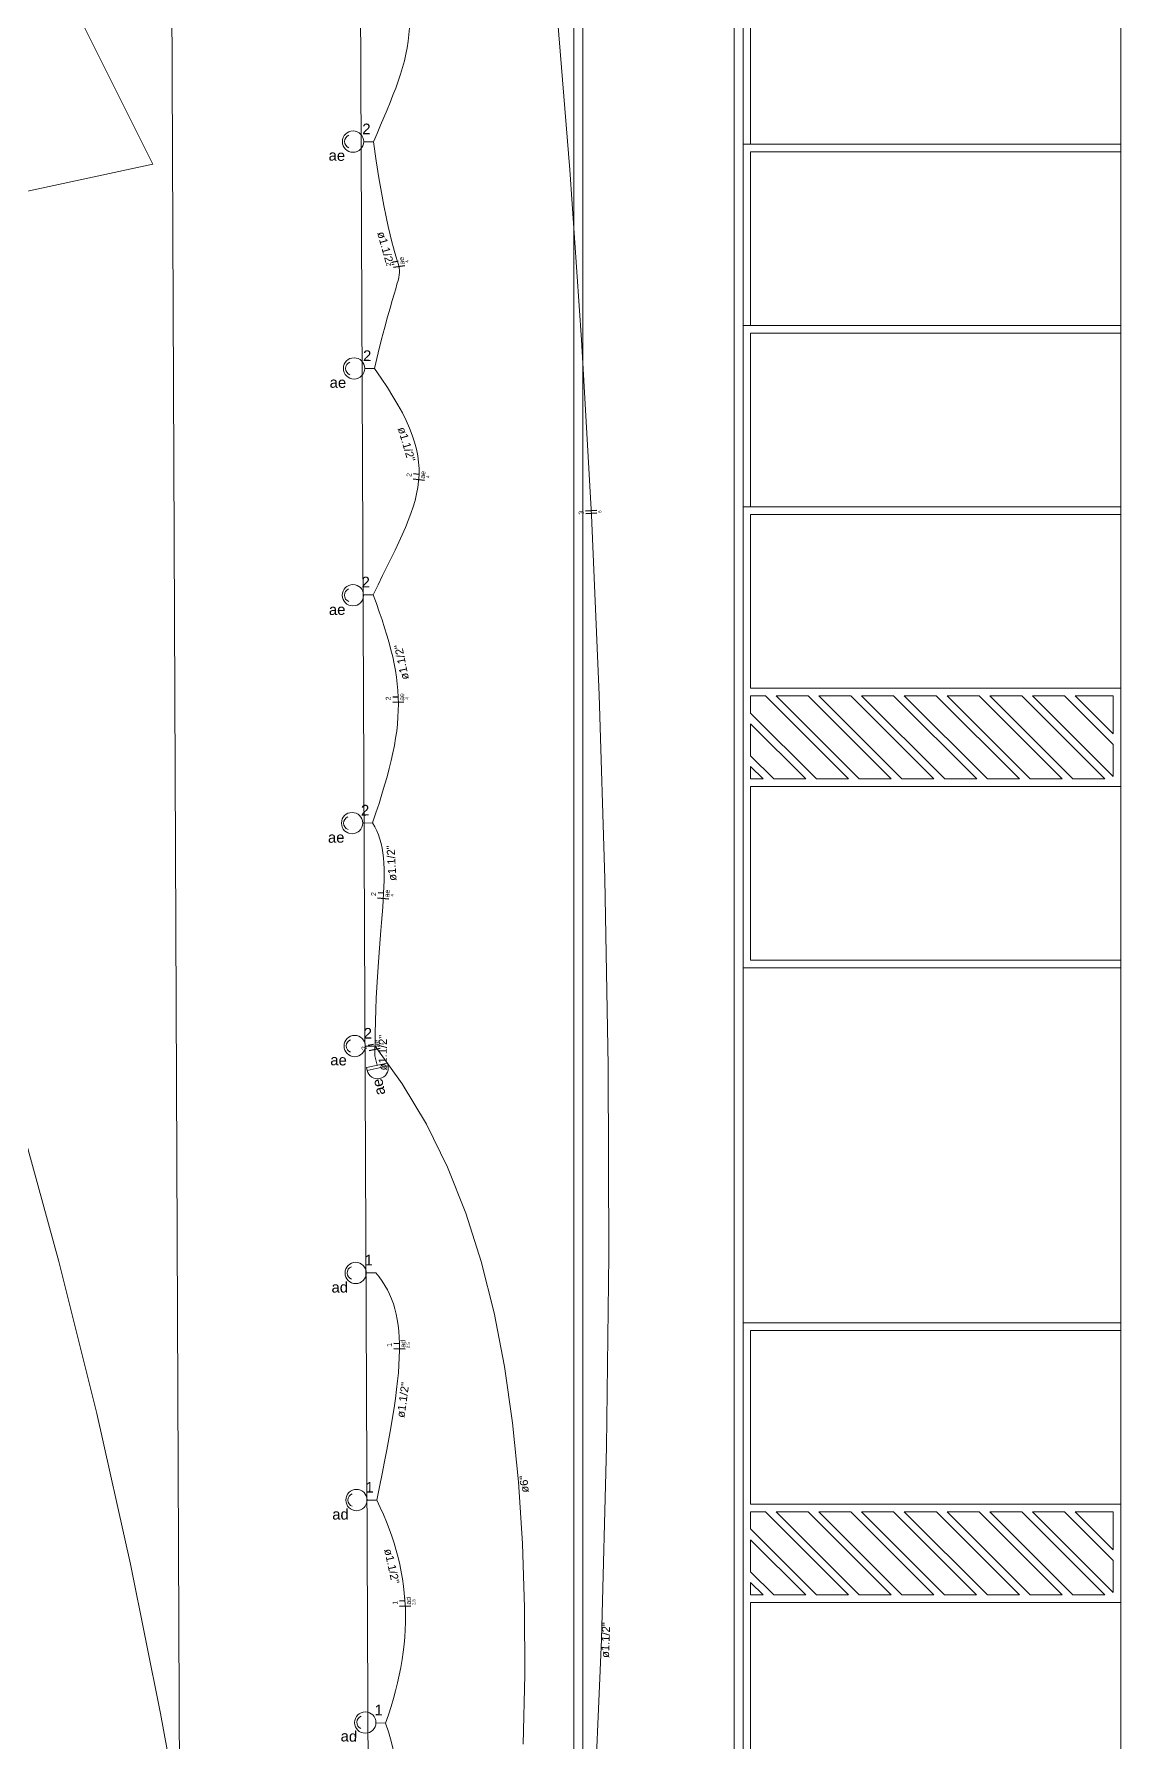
# Model space of a CAD drawing. Header units: millimetres. Extents: x -395 to 1008, y 9 to 692.
# Drawn here: x -28.65 to -14.26, y 60.7 to 83.32 of the extents above; entities that cross this region are included whole.
import ezdxf

# ---------------------------------------------------------------- set-up
doc = ezdxf.new("R2010")
doc.units = ezdxf.units.MM
doc.header["$LTSCALE"] = 0.1
doc.header["$MEASUREMENT"] = 0
for name, color, linetype, lineweight in [('.10 ultra fina', 240, 'Continuous', 5), ('.15', 150, 'Continuous', 15), ('.20', 130, 'Continuous', 5), ('.25', 70, 'Continuous', 5), ('.30', 50, 'Continuous', 5), ('.40 Interno parede', 27, 'Continuous', 5)]:
    doc.layers.add(name, color=color, linetype=linetype, lineweight=lineweight)
doc.styles.add('Arial', font='arial.ttf')

# ---------------------------------------------------------------- blocks, each defined once
blk = doc.blocks.new('eeetet')
at = {"layer": '.10 ultra fina', "color": 240, "lineweight": 5}
for p, q in [((673.817, 78.821), (673.817, 174.365)), ((673.937, 78.871), (673.937, 174.365)), ((678.937, 72.248), (678.938, 174.37)), ((671.697, 79.588), (671.697, 174.363)), ((671.817, 79.468), (671.817, 174.363)), ((666.556, 100.955), (666.315, 156.988)), ((669.056, 100.977), (668.815, 157.009)), ((666.12, 141.685), (664.823, 144.279)), ((674.037, 144.246), (674.037, 141.947)), ((673.937, 141.947), (678.937, 141.947)), ((678.937, 141.847), (674.037, 141.847)), ((674.037, 141.847), (674.037, 139.547)), ((678.937, 141.947), (678.937, 141.847)), ((651.776, 138.566), (666.12, 141.685)), ((673.937, 139.547), (678.937, 139.547)), ((678.937, 139.547), (678.937, 139.447)), ((678.937, 139.447), (674.037, 139.447)), ((674.037, 139.447), (674.037, 137.147)), ((678.937, 137.147), (673.937, 137.147)), ((673.937, 137.147), (673.937, 134.747)), ((678.937, 137.047), (678.937, 137.147)), ((674.037, 134.747), (674.037, 137.047)), ((674.037, 137.047), (678.937, 137.047)), ((673.937, 134.747), (673.937, 131.047)), ((678.937, 134.747), (674.037, 134.747)), ((674.037, 134.418), (674.037, 134.647)), ((674.037, 134.647), (674.233, 134.647)), ((674.233, 134.647), (675.333, 133.547)), ((675.474, 133.547), (674.374, 134.647)), ((674.374, 134.647), (674.799, 134.647)), ((674.799, 134.647), (675.899, 133.547)), ((676.04, 133.547), (674.94, 134.647)), ((674.94, 134.647), (675.364, 134.647)), ((675.364, 134.647), (676.464, 133.547)), ((676.606, 133.547), (675.506, 134.647)), ((675.506, 134.647), (675.93, 134.647)), ((675.93, 134.647), (677.03, 133.547)), ((677.171, 133.547), (676.071, 134.647)), ((676.071, 134.647), (676.495, 134.647)), ((676.495, 134.647), (677.596, 133.547)), ((677.737, 133.547), (676.637, 134.647)), ((676.637, 134.647), (677.061, 134.647)), ((677.061, 134.647), (678.161, 133.547)), ((677.627, 134.647), (677.203, 134.647)), ((677.203, 134.647), (678.302, 133.547)), ((678.727, 133.547), (677.627, 134.647)), ((677.768, 134.647), (678.193, 134.647)), ((678.837, 133.578), (677.768, 134.647)), ((678.193, 134.647), (678.837, 134.002)), ((678.837, 134.144), (678.334, 134.647)), ((678.334, 134.647), (678.837, 134.647)), ((678.837, 134.647), (678.837, 134.144)), ((678.937, 133.447), (678.937, 134.747)), ((674.908, 133.547), (674.037, 134.418)), ((674.037, 133.853), (674.037, 134.277)), ((674.037, 134.277), (674.767, 133.547)), ((678.837, 134.002), (678.837, 133.578)), ((674.037, 133.711), (674.036, 133.547)), ((674.343, 133.547), (674.037, 133.853)), ((674.201, 133.547), (674.037, 133.711)), ((674.036, 133.547), (674.201, 133.547)), ((674.037, 131.147), (674.037, 133.447)), ((674.037, 133.447), (676.337, 133.447)), ((674.767, 133.547), (674.343, 133.547)), ((675.333, 133.547), (674.908, 133.547)), ((675.899, 133.547), (675.474, 133.547)), ((676.464, 133.547), (676.04, 133.547)), ((676.337, 133.447), (678.937, 133.447)), ((677.03, 133.547), (676.606, 133.547)), ((677.596, 133.547), (677.171, 133.547)), ((678.161, 133.547), (677.737, 133.547)), ((678.302, 133.547), (678.727, 133.547)), ((673.937, 131.047), (678.937, 131.047)), ((674.037, 131.147), (678.937, 131.147)), ((678.937, 131.147), (674.037, 131.147)), ((678.937, 131.047), (674.037, 131.047)), ((678.937, 131.047), (678.937, 131.147)), ((678.937, 126.347), (673.937, 126.347)), ((673.937, 126.347), (673.937, 123.946)), ((674.037, 123.947), (674.037, 126.247)), ((674.037, 126.247), (678.937, 126.247)), ((678.937, 126.247), (678.937, 126.347)), ((673.937, 123.946), (673.937, 120.247)), ((678.937, 123.947), (674.037, 123.947)), ((678.937, 122.647), (678.937, 123.947)), ((674.036, 123.619), (674.036, 123.847)), ((674.036, 123.847), (674.233, 123.847)), ((674.233, 123.847), (675.333, 122.747)), ((675.474, 122.747), (674.374, 123.847)), ((674.374, 123.847), (674.798, 123.847)), ((674.798, 123.847), (675.898, 122.747)), ((676.04, 122.748), (674.94, 123.847)), ((674.94, 123.847), (675.364, 123.847)), ((675.364, 123.847), (676.464, 122.747)), ((676.605, 122.747), (675.506, 123.847)), ((675.506, 123.847), (675.93, 123.847)), ((675.93, 123.847), (677.029, 122.747)), ((677.171, 122.747), (676.071, 123.847)), ((676.071, 123.847), (676.496, 123.847)), ((676.496, 123.847), (677.595, 122.747)), ((677.737, 122.747), (676.637, 123.847)), ((676.637, 123.847), (677.061, 123.847)), ((677.061, 123.847), (678.161, 122.747)), ((677.627, 123.847), (677.203, 123.847)), ((677.203, 123.847), (678.303, 122.747)), ((678.727, 122.747), (677.627, 123.847)), ((677.768, 123.847), (678.192, 123.847)), ((678.837, 122.778), (677.768, 123.847)), ((678.192, 123.847), (678.837, 123.203)), ((678.837, 123.344), (678.334, 123.847)), ((678.334, 123.847), (678.837, 123.847)), ((678.837, 123.847), (678.837, 123.344)), ((674.909, 122.747), (674.036, 123.619)), ((674.037, 123.053), (674.037, 123.477)), ((674.037, 123.477), (674.767, 122.747)), ((674.343, 122.747), (674.037, 123.053)), ((678.837, 123.203), (678.837, 122.778)), ((674.201, 122.747), (674.037, 122.912)), ((674.037, 122.912), (674.037, 122.747)), ((674.037, 120.347), (674.036, 122.647)), ((674.036, 122.647), (676.336, 122.647)), ((674.037, 122.747), (674.201, 122.747)), ((674.767, 122.747), (674.343, 122.747)), ((675.333, 122.747), (674.909, 122.747)), ((675.898, 122.747), (675.474, 122.747)), ((676.464, 122.747), (676.04, 122.748)), ((676.336, 122.647), (678.937, 122.647)), ((677.029, 122.747), (676.605, 122.747)), ((677.595, 122.747), (677.171, 122.747)), ((678.161, 122.747), (677.737, 122.747)), ((678.303, 122.747), (678.727, 122.747))]:
    blk.add_line(p, q, dxfattribs=at)

msp = doc.modelspace()

# ---------------------------------------------------------------- linework, layer by layer
at = {"layer": '.15', "color": 150, "lineweight": 15}
for p, q in [((-24.286, 81.892), (-24.158, 81.89)), ((-24.273, 78.891), (-24.145, 78.89)), ((-24.289, 75.894), (-24.16, 75.896)), ((-24.299, 72.875), (-24.17, 72.877)), ((-24.265, 69.923), (-24.136, 69.922)), ((-23.972, 69.699), (-24.248, 69.639)), ((-23.964, 69.661), (-24.24, 69.601)), ((-23.964, 69.661), (-24.24, 69.601)), ((-24.11, 69.669), (-24.137, 69.794)), ((-23.972, 69.699), (-23.964, 69.661)), ((-24.248, 69.639), (-24.24, 69.601)), ((-24.252, 66.921), (-24.124, 66.922)), ((-24.241, 63.913), (-24.113, 63.913)), ((-24.125, 60.967), (-23.996, 60.963))]:
    msp.add_line(p, q, dxfattribs=at)
for centre in [(-24.427, 81.895), (-24.414, 78.892), (-24.43, 75.891), (-24.44, 72.874), (-24.406, 69.924), (-24.393, 66.92), (-24.382, 63.914), (-24.266, 60.97)]:
    msp.add_circle(centre, 0.141, dxfattribs=at)
for centre, radius, start, end in [((-24.452, 81.895), 0.0881, 109.3789, 248.7491), ((-24.439, 78.892), 0.0881, 109.9532, 249.3234), ((-24.454, 75.891), 0.0881, 111.2642, 250.6344), ((-24.464, 72.874), 0.0881, 110.7969, 250.1671), ((-24.43, 69.924), 0.0881, 109.8248, 249.195), ((-24.102, 69.631), 0.141, 192.2675, 12.2675), ((-24.418, 66.92), 0.0881, 110.6475, 250.0177), ((-24.407, 63.914), 0.0881, 110.2189, 249.589), ((-24.29, 60.971), 0.0881, 108.8189, 248.1891)]:
    msp.add_arc(centre, radius, start, end, dxfattribs=at)
at = {"layer": '.20', "color": 130, "lineweight": 20}
for points in [[(-35.103, 85.061), (-33.918, 82.544), (-32.844, 80.122), (-31.874, 77.786), (-30.999, 75.526), (-30.214, 73.334), (-29.51, 71.2), (-28.882, 69.115), (-28.321, 67.071), (-27.821, 65.058), (-27.375, 63.067), (-26.976, 61.09), (-26.616, 59.117), (-26.289, 57.139), (-25.987, 55.148), (-25.704, 53.133), (-25.432, 51.087), (-25.164, 49), (-24.893, 46.862), (-24.612, 44.666), (-24.314, 42.402), (-24.013, 40.21)], [(-21.734, 83.688), (-21.558, 81.52), (-21.403, 79.272), (-21.272, 76.952), (-21.167, 74.571), (-21.092, 72.138), (-21.049, 69.661), (-21.041, 67.152), (-21.07, 64.619), (-21.139, 62.071), (-21.25, 59.519), (-21.407, 56.971), (-21.611, 54.437), (-21.866, 51.927), (-22.175, 49.45), (-22.539, 47.015), (-22.961, 44.632), (-23.445, 42.311), (-23.953, 40.223)], [(-24.158, 81.89), (-24.11, 82.002), (-24.064, 82.11), (-24.02, 82.214), (-23.977, 82.316), (-23.937, 82.414), (-23.899, 82.51), (-23.863, 82.604), (-23.83, 82.696), (-23.8, 82.786), (-23.772, 82.875), (-23.748, 82.962), (-23.728, 83.05), (-23.71, 83.137), (-23.697, 83.224), (-23.687, 83.311), (-23.682, 83.399)], [(-24.145, 78.89), (-24.095, 79.097), (-24.049, 79.279), (-24.008, 79.437), (-23.971, 79.575), (-23.938, 79.692), (-23.909, 79.793), (-23.884, 79.877), (-23.863, 79.948), (-23.846, 80.007), (-23.832, 80.056), (-23.822, 80.098), (-23.816, 80.133), (-23.812, 80.164), (-23.812, 80.192), (-23.815, 80.22), (-23.821, 80.25), (-23.83, 80.283), (-23.842, 80.322), (-23.856, 80.367), (-23.873, 80.422), (-23.892, 80.488), (-23.914, 80.567), (-23.937, 80.66), (-23.963, 80.77), (-23.991, 80.899), (-24.021, 81.049), (-24.053, 81.221), (-24.086, 81.417), (-24.121, 81.64), (-24.158, 81.89)], [(-24.16, 75.896), (-24.097, 76.026), (-24.037, 76.15), (-23.979, 76.268), (-23.923, 76.381), (-23.871, 76.489), (-23.822, 76.592), (-23.776, 76.692), (-23.734, 76.788), (-23.696, 76.881), (-23.662, 76.972), (-23.632, 77.06), (-23.607, 77.146), (-23.586, 77.231), (-23.57, 77.315), (-23.559, 77.399), (-23.554, 77.482), (-23.554, 77.566), (-23.559, 77.651), (-23.571, 77.737), (-23.588, 77.825), (-23.612, 77.915), (-23.643, 78.007), (-23.68, 78.103), (-23.724, 78.201), (-23.775, 78.304), (-23.833, 78.411), (-23.899, 78.523), (-23.973, 78.639), (-24.055, 78.762), (-24.145, 78.89)], [(-24.17, 72.877), (-24.125, 73.009), (-24.083, 73.136), (-24.045, 73.258), (-24.009, 73.375), (-23.977, 73.488), (-23.948, 73.597), (-23.922, 73.702), (-23.899, 73.804), (-23.88, 73.903), (-23.864, 73.999), (-23.85, 74.093), (-23.84, 74.186), (-23.833, 74.276), (-23.829, 74.365), (-23.828, 74.454), (-23.83, 74.541), (-23.835, 74.629), (-23.843, 74.716), (-23.853, 74.804), (-23.867, 74.893), (-23.884, 74.983), (-23.903, 75.074), (-23.926, 75.167), (-23.951, 75.262), (-23.979, 75.36), (-24.01, 75.46), (-24.043, 75.563), (-24.08, 75.67), (-24.119, 75.781), (-24.16, 75.896)], [(-24.136, 69.922), (-24.134, 70.09), (-24.131, 70.252), (-24.126, 70.407), (-24.12, 70.557), (-24.113, 70.701), (-24.105, 70.839), (-24.096, 70.972), (-24.087, 71.099), (-24.078, 71.221), (-24.068, 71.338), (-24.059, 71.451), (-24.051, 71.559), (-24.042, 71.662), (-24.035, 71.761), (-24.028, 71.855), (-24.023, 71.946), (-24.019, 72.032), (-24.016, 72.115), (-24.015, 72.195), (-24.016, 72.271), (-24.019, 72.343), (-24.024, 72.413), (-24.032, 72.479), (-24.042, 72.543), (-24.055, 72.604), (-24.071, 72.663), (-24.091, 72.72), (-24.114, 72.774), (-24.14, 72.826), (-24.17, 72.877)], [(-24.136, 69.922), (-24.136, 69.916), (-24.137, 69.91), (-24.137, 69.905), (-24.137, 69.9), (-24.137, 69.895), (-24.137, 69.89), (-24.137, 69.886), (-24.137, 69.882), (-24.137, 69.878), (-24.137, 69.875), (-24.137, 69.871), (-24.137, 69.868), (-24.137, 69.865), (-24.137, 69.861), (-24.137, 69.858), (-24.137, 69.855), (-24.137, 69.852), (-24.137, 69.848), (-24.137, 69.845), (-24.137, 69.842), (-24.137, 69.838), (-24.137, 69.834), (-24.137, 69.83), (-24.137, 69.826), (-24.137, 69.822), (-24.137, 69.817), (-24.137, 69.812), (-24.137, 69.806), (-24.137, 69.801), (-24.137, 69.794)], [(-22.174, 60.685), (-22.155, 61.603), (-22.158, 62.488), (-22.185, 63.338), (-22.236, 64.154), (-22.315, 64.936), (-22.422, 65.683), (-22.56, 66.394), (-22.731, 67.071), (-22.936, 67.713), (-23.177, 68.319), (-23.456, 68.889), (-23.776, 69.423), (-24.136, 69.922)], [(-24.124, 66.922), (-24.081, 66.868), (-24.042, 66.812), (-24.006, 66.756), (-23.973, 66.698), (-23.944, 66.638), (-23.917, 66.576), (-23.894, 66.512), (-23.873, 66.446), (-23.856, 66.377), (-23.842, 66.305), (-23.83, 66.23), (-23.821, 66.152), (-23.816, 66.07), (-23.813, 65.984), (-23.812, 65.894), (-23.815, 65.801), (-23.82, 65.702), (-23.828, 65.599), (-23.838, 65.491), (-23.851, 65.378), (-23.867, 65.26), (-23.884, 65.136), (-23.905, 65.006), (-23.928, 64.87), (-23.953, 64.727), (-23.98, 64.578), (-24.01, 64.423), (-24.042, 64.26), (-24.076, 64.09), (-24.113, 63.913)], [(-23.996, 60.963), (-23.959, 61.072), (-23.925, 61.18), (-23.893, 61.286), (-23.865, 61.391), (-23.839, 61.495), (-23.816, 61.598), (-23.795, 61.7), (-23.778, 61.802), (-23.763, 61.902), (-23.752, 62.001), (-23.743, 62.1), (-23.737, 62.198), (-23.733, 62.296), (-23.733, 62.393), (-23.735, 62.489), (-23.741, 62.585), (-23.749, 62.681), (-23.76, 62.776), (-23.774, 62.871), (-23.79, 62.965), (-23.81, 63.06), (-23.832, 63.154), (-23.857, 63.249), (-23.885, 63.343), (-23.916, 63.438), (-23.95, 63.532), (-23.986, 63.627), (-24.025, 63.722), (-24.068, 63.818), (-24.113, 63.913)], [(-23.886, 60.579), (-23.919, 60.705), (-23.955, 60.833), (-23.996, 60.963)]]:
    msp.add_lwpolyline(points, dxfattribs=at)
at = {"layer": '.25', "color": 70, "lineweight": 25}
for p, q in [((-23.829, 80.309), (-23.903, 80.298)), ((-23.744, 80.25), (-23.892, 80.228)), ((-23.483, 77.41), (-23.632, 77.425)), ((-23.551, 77.488), (-23.625, 77.496)), ((-21.199, 77.012), (-21.349, 77.005)), ((-21.198, 76.975), (-21.347, 76.967)), ((-23.828, 74.543), (-23.903, 74.543)), ((-23.753, 74.473), (-23.903, 74.472)), ((-24.022, 71.945), (-24.097, 71.95)), ((-23.952, 71.869), (-24.102, 71.879)), ((-24.156, 69.946), (-24.229, 69.93)), ((-24.068, 69.892), (-24.214, 69.861)), ((-23.737, 65.912), (-23.887, 65.914)), ((-23.811, 65.984), (-23.886, 65.985)), ((-23.739, 62.579), (-23.814, 62.576)), ((-23.661, 62.511), (-23.811, 62.505))]:
    msp.add_line(p, q, dxfattribs=at)

# ---------------------------------------------------------------- block references
at = {"layer": '.30'}
msp.add_blockref('eeetet', (-693.2, -60.087), dxfattribs=at)

# ---------------------------------------------------------------- texts
at = {"layer": '.40 Interno parede', "color": 27, "attachment_point": 8, "line_spacing_factor": 0.9, "style": 'Arial'}
for s, insert, char_height, width, rotation in [('2', (-24.252, 81.992), 0.141, 0.2169, 359.0617), ('ae', (-24.643, 81.639), 0.1412, 0.4338, 359.0617), ('ø1.1/2"', (-24.048, 80.459), 0.1059, 0.92508, 285.7059), ('2', (-23.926, 80.275), 0.0653, 0.10011, 98.6123), ('ae', (-23.751, 80.321), 0.0653, 0.20021, 98.6123), ('4', (-23.692, 80.311), 0.0406, 0.06118, 98.6123), ('2', (-24.241, 78.991), 0.141, 0.2169, 359.6404), ('ae', (-24.628, 78.634), 0.1412, 0.4338, 359.6404), ('ø1.1/2"', (-23.772, 77.872), 0.1059, 0.92508, 286.5997), ('2', (-23.653, 77.479), 0.0653, 0.10011, 84.4258), ('ae', (-23.472, 77.481), 0.0653, 0.20021, 84.4258), ('4', (-23.418, 77.457), 0.0406, 0.06118, 84.4258), ('3', (-21.374, 76.984), 0.0653, 0.10011, 92.854), ('6', (-21.139, 76.997), 0.0406, 0.06118, 92.854), ('2', (-24.258, 75.994), 0.141, 0.2169, 0.9467), ('ae', (-24.637, 75.628), 0.1412, 0.4338, 0.9467), ('ø1.1/2"', (-23.731, 75.015), 0.1059, 0.92508, 101.2765), ('2', (-23.929, 74.524), 0.0653, 0.10011, 90.2757), ('ae', (-23.75, 74.544), 0.0653, 0.20021, 90.2757), ('4', (-23.693, 74.525), 0.0406, 0.06118, 90.2757), ('2', (-24.267, 72.975), 0.141, 0.2169, 0.4826), ('ae', (-24.65, 72.613), 0.1412, 0.4338, 0.4826), ('ø1.1/2"', (-23.863, 72.349), 0.1059, 0.92508, 93.3296), ('2', (-24.124, 71.933), 0.0653, 0.10011, 86.2937), ('ae', (-23.944, 71.94), 0.0653, 0.20021, 86.2937), ('4', (-23.889, 71.917), 0.0406, 0.06118, 86.2937), ('2', (-24.232, 70.022), 0.141, 0.2169, 359.5086), ('2', (-24.251, 69.906), 0.0653, 0.10011, 102.2677), ('ae', (-24.079, 69.962), 0.0653, 0.20021, 102.2677), ('ø1.1/2"', (-23.978, 69.837), 0.1059, 0.92508, 89.6684), ('4', (-24.02, 69.956), 0.0406, 0.06118, 102.2677), ('ae', (-24.62, 69.666), 0.1412, 0.4338, 359.5086), ('ae', (-24.019, 69.397), 0.1412, 0.4338, 102.2677), ('1', (-24.22, 67.021), 0.141, 0.2169, 0.3336), ('ad', (-24.603, 66.659), 0.1412, 0.4338, 0.3336), ('1', (-23.913, 65.967), 0.0653, 0.10011, 89.3189), ('ad', (-23.733, 65.983), 0.0653, 0.20021, 89.3189), ('2.5', (-23.676, 65.964), 0.0406, 0.15292, 89.3189), ('ø1.1/2"', (-23.712, 65.232), 0.1059, 0.92508, 82.1684), ('1', (-24.209, 64.013), 0.141, 0.2169, 359.9039), ('ø6"', (-22.108, 64.129), 0.1059, 0.44137, 94.6818), ('ad', (-24.594, 63.654), 0.1412, 0.4338, 359.9039), ('ø1.1/2"', (-23.968, 63.026), 0.1059, 0.92508, 282.4515), ('1', (-23.839, 62.556), 0.0653, 0.10011, 92.2811), ('ad', (-23.661, 62.582), 0.0653, 0.20021, 92.2811), ('2.5', (-23.603, 62.565), 0.0406, 0.15292, 92.2811), ('ø1.1/2"', (-21.028, 62.06), 0.1059, 0.92508, 87.961), ('1', (-24.09, 61.065), 0.141, 0.2169, 358.5059), ('ad', (-24.484, 60.716), 0.1412, 0.4338, 358.5059)]:
    msp.add_mtext(s, dxfattribs=dict(at, insert=insert, char_height=char_height, width=width, rotation=rotation))

doc.saveas('drawing.dxf')
